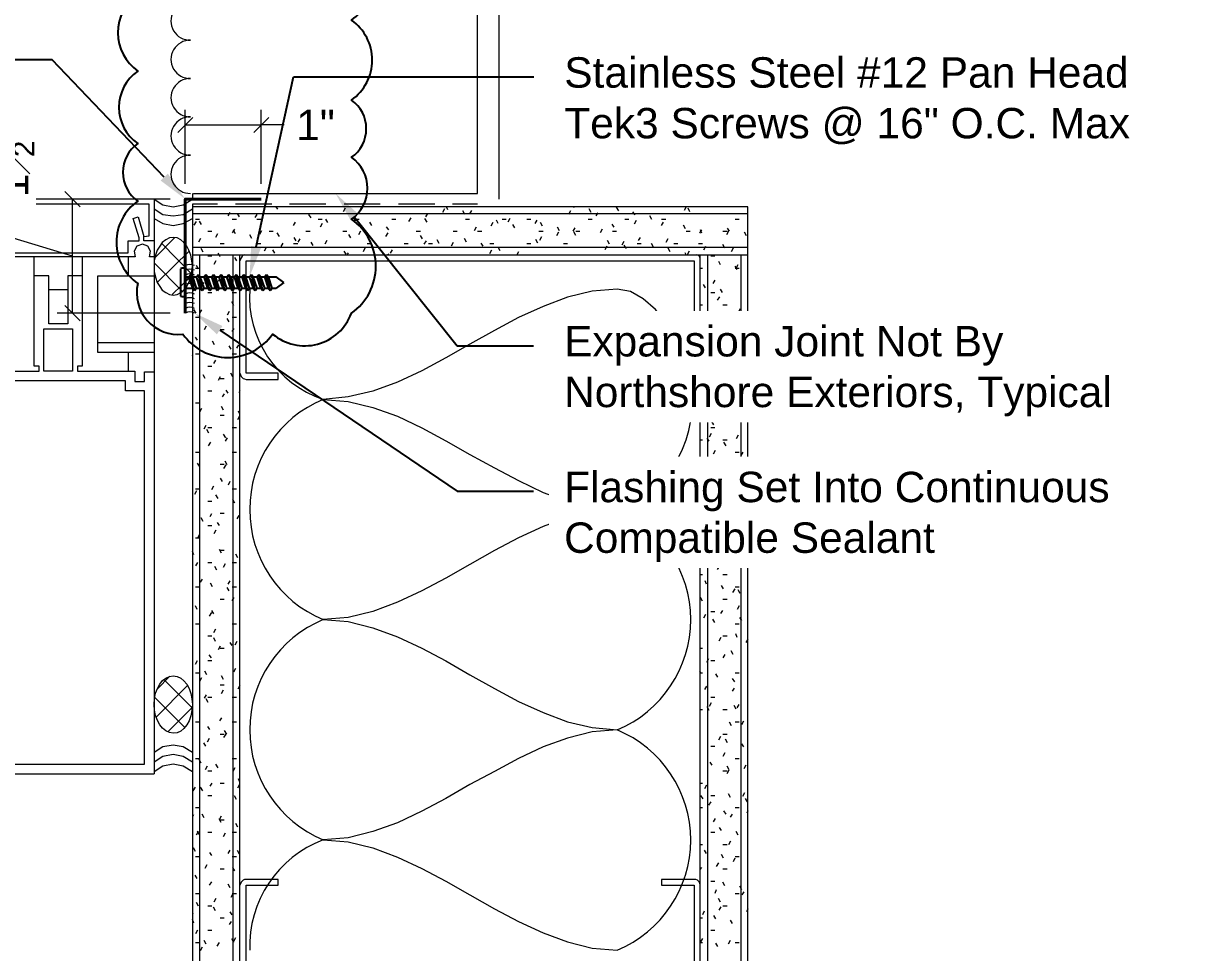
# Model space of a CAD drawing. Header units: inches. Extents: x -257 to 21868, y -296 to 108.
# Drawn here: x 375.81 to 391.12, y 12.42 to 24.65 of the extents above; entities that cross this region are included whole.
import ezdxf
from ezdxf import colors
from ezdxf.entities.mleader import LeaderData, LeaderLine
from ezdxf.math import Vec2, Vec3

# ---------------------------------------------------------------- set-up
doc = ezdxf.new("R2010")
doc.units = ezdxf.units.IN
doc.header["$MEASUREMENT"] = 0
doc.layers.get('Defpoints').update_dxf_attribs({"color": 3})
for name, color, linetype, lineweight in [('NSE-By_Others', 8, 'Continuous', 0), ('NSE-Call-Outs', 171, 'Continuous', 13), ('NSE-Dimensions', 51, 'Continuous', 13), ('NSE-Flashing 01', 2, 'Continuous', 40), ('NSE-Hardware', 111, 'Continuous', 25), ('NSE-Sealant', 143, 'Continuous', 13)]:
    doc.layers.add(name, color=color, linetype=linetype, lineweight=lineweight)
doc.styles.add('004 - NSSM - Standard', font='arial.ttf', dxfattribs={"height": 0.4})
doc.dimstyles.new('004 - NSSM - Standard', dxfattribs={"dimtxt": 0.4, "dimasz": 0.2, "dimexe": 0.2, "dimexo": 0.2, "dimgap": 0.2, "dimtad": 0, "dimdec": 4, "dimzin": 3, "dimdsep": 46, "dimlunit": 4, "dimtxsty": '004 - NSSM - Standard', "dimblk": 'OBLIQUE', "dimcen": 0.2, "dimclrd": 256, "dimclre": 256, "dimclrt": 256, "dimadec": 0, "dimazin": 0, "dimtfac": 0.7, "dimtdec": 4, "dimtmove": 1, "dimatfit": 2, "dimfxl": 1, "dimtfill": 1, "dimtfillclr": 11, "dimfrac": 1, "dimtolj": 1, "dimtzin": 0, "dimlwd": 0, "dimlwe": 0, "dimarcsym": 0})

# ---------------------------------------------------------------- blocks, each defined once
blk = doc.blocks.new('*U46')
at = {"color": 0, "linetype": 'ByBlock', "lineweight": -2}
for p, q in [((0, 0.075), (0.047, 0.075)), ((0.047, 0.075), (0.072, 0.105)), ((0.097, -0.075), (0.047, 0.075)), ((0.122, -0.105), (0.072, 0.105)), ((0.072, 0.105), (0.097, 0.075)), ((0.147, -0.075), (0.097, 0.075)), ((0.097, 0.075), (0.147, 0.075)), ((0.147, 0.075), (0.172, 0.105)), ((0.197, -0.075), (0.147, 0.075)), ((0.222, -0.105), (0.172, 0.105)), ((0.172, 0.105), (0.197, 0.075)), ((0.247, -0.075), (0.197, 0.075)), ((0.197, 0.075), (0.247, 0.075)), ((0.247, 0.075), (0.272, 0.105)), ((0.297, -0.075), (0.247, 0.075)), ((0.322, -0.105), (0.272, 0.105)), ((0.272, 0.105), (0.297, 0.075)), ((0.347, -0.075), (0.297, 0.075)), ((0.297, 0.075), (0.347, 0.075)), ((0.347, 0.075), (0.372, 0.105)), ((0.397, -0.075), (0.347, 0.075)), ((0.422, -0.105), (0.372, 0.105)), ((0.372, 0.105), (0.397, 0.075)), ((0.447, -0.075), (0.397, 0.075)), ((0.397, 0.075), (0.447, 0.075)), ((0.447, 0.075), (0.472, 0.105)), ((0.497, -0.075), (0.447, 0.075)), ((0.522, -0.105), (0.472, 0.105)), ((0.472, 0.105), (0.497, 0.075)), ((0.547, -0.075), (0.497, 0.075)), ((0.497, 0.075), (0.547, 0.075)), ((0.546, 0.075), (0.571, 0.105)), ((0.597, -0.075), (0.547, 0.075)), ((0.621, -0.105), (0.571, 0.105)), ((0.571, 0.105), (0.596, 0.075)), ((0.646, -0.075), (0.596, 0.075)), ((0.596, 0.075), (0.646, 0.075)), ((0.646, 0.075), (0.671, 0.105)), ((0.696, -0.075), (0.646, 0.075)), ((0.721, -0.105), (0.671, 0.105)), ((0.671, 0.105), (0.696, 0.075)), ((0.746, -0.075), (0.696, 0.075)), ((0.696, 0.075), (0.746, 0.075)), ((0.745, 0.075), (0.77, 0.105)), ((0.796, -0.075), (0.746, 0.075)), ((0.82, -0.105), (0.77, 0.105)), ((0.77, 0.105), (0.795, 0.075)), ((0.845, -0.075), (0.795, 0.075)), ((0.795, 0.075), (0.845, 0.075)), ((0.844, 0.075), (0.869, 0.105)), ((0.895, -0.075), (0.845, 0.075)), ((0.919, -0.105), (0.869, 0.105)), ((0.869, 0.105), (0.894, 0.075)), ((0.944, -0.075), (0.894, 0.075)), ((0.894, 0.075), (0.944, 0.075)), ((0.944, 0.075), (0.969, 0.105)), ((0.994, -0.075), (0.944, 0.075)), ((1.019, -0.105), (0.969, 0.105)), ((0.969, 0.105), (0.994, 0.075)), ((1.044, -0.075), (0.994, 0.075)), ((0.994, 0.075), (1.044, 0.075)), ((1.043, 0.075), (1.068, 0.105)), ((1.094, -0.075), (1.044, 0.075)), ((1.118, -0.105), (1.068, 0.105)), ((1.068, 0.105), (1.093, 0.075)), ((1.143, -0.075), (1.093, 0.075)), ((1.094, 0.075), (1.193, 0.075)), ((1.296, 0), (1.193, 0.075)), ((1.296, 0), (1.193, -0.075)), ((0, -0.075), (0.097, -0.075)), ((0.097, -0.075), (0.122, -0.105)), ((0.122, -0.105), (0.147, -0.075)), ((0.147, -0.075), (0.197, -0.075)), ((0.197, -0.075), (0.222, -0.105)), ((0.222, -0.105), (0.247, -0.075)), ((0.247, -0.075), (0.297, -0.075)), ((0.297, -0.075), (0.322, -0.105)), ((0.322, -0.105), (0.347, -0.075)), ((0.347, -0.075), (0.397, -0.075)), ((0.397, -0.075), (0.422, -0.105)), ((0.422, -0.105), (0.447, -0.075)), ((0.447, -0.075), (0.497, -0.075)), ((0.497, -0.075), (0.522, -0.105)), ((0.522, -0.105), (0.547, -0.075)), ((0.547, -0.075), (0.597, -0.075)), ((0.596, -0.075), (0.621, -0.105)), ((0.621, -0.105), (0.646, -0.075)), ((0.646, -0.075), (0.696, -0.075)), ((0.696, -0.075), (0.721, -0.105)), ((0.721, -0.105), (0.746, -0.075)), ((0.746, -0.075), (0.796, -0.075)), ((0.795, -0.075), (0.82, -0.105)), ((0.82, -0.105), (0.845, -0.075)), ((0.845, -0.075), (0.895, -0.075)), ((0.894, -0.075), (0.919, -0.105)), ((0.919, -0.105), (0.944, -0.075)), ((0.944, -0.075), (0.994, -0.075)), ((0.994, -0.075), (1.019, -0.105)), ((1.019, -0.105), (1.044, -0.075)), ((1.044, -0.075), (1.094, -0.075)), ((1.093, -0.075), (1.118, -0.105)), ((1.118, -0.105), (1.143, -0.075)), ((1.143, -0.075), (1.193, -0.075))]:
    blk.add_line(p, q, dxfattribs=at)
for points in [[(-0.063, 0.18), (-0.063, -0.18)], [(0, -0.18), (0, 0.18)]]:
    blk.add_lwpolyline(points)
for centre, start, end in [((-0.031, 0.117), 63.732, 116.268), ((-0.031, -0.117), 243.732, 296.268)]:
    blk.add_arc(centre, 0.0706, start, end)
blk = doc.blocks.new('_Oblique')
at = {"color": 0, "linetype": 'ByBlock', "lineweight": -2}
blk.add_line((-0.5, -0.5), (0.5, 0.5), dxfattribs=at)
blk = doc.blocks.new('*D50')
at = {"layer": 'Defpoints', "color": 0, "transparency": 16777216}
for p in [(378.936, 23.31), (377.936, 22.335), (378.936, 22.335)]:
    blk.add_point(p, dxfattribs=at)
at = {"layer": 'NSE-Dimensions', "lineweight": 0, "transparency": 16777216}
for p, q in [((377.936, 22.535), (377.936, 23.51)), ((378.936, 22.535), (378.936, 23.51)), ((377.936, 23.31), (378.936, 23.31)), ((379.238, 23.31), (378.936, 23.31))]:
    blk.add_line(p, q, dxfattribs=at)
at = {"layer": 'NSE-Dimensions', "lineweight": 0, "transparency": 16777216, "xscale": 0.2, "yscale": 0.2, "zscale": 0.2, "rotation": 180}
blk.add_blockref('_Oblique', (377.936, 23.31), dxfattribs=at)
at = {"layer": 'NSE-Dimensions', "lineweight": 0, "transparency": 16777216, "xscale": 0.2, "yscale": 0.2, "zscale": 0.2}
blk.add_blockref('_Oblique', (378.936, 23.31), dxfattribs=at)
at = {"layer": 'NSE-Dimensions', "transparency": 16777216, "insert": (379.649, 23.31), "char_height": 0.4, "attachment_point": 5, "style": '004 - NSSM - Standard', "bg_fill": 3, "box_fill_scale": 1.25, "bg_fill_color": 256, "bg_fill_true_color": 13158600, "bg_fill_transparency": 0}
blk.add_mtext('\\A1;1"', dxfattribs=at)
blk = doc.blocks.new('*D51')
at = {"layer": 'Defpoints', "color": 0, "transparency": 16777216}
for p in [(376.453, 22.335), (377.936, 22.335), (377.936, 20.835)]:
    blk.add_point(p, dxfattribs=at)
at = {"layer": 'NSE-Dimensions', "lineweight": 0, "transparency": 16777216}
for p, q in [((375.672, 21.819), (375.672, 22.219)), ((377.736, 22.335), (376.253, 22.335)), ((376.453, 20.835), (376.453, 22.335)), ((376.453, 21.585), (375.672, 21.819)), ((377.736, 20.835), (376.253, 20.835))]:
    blk.add_line(p, q, dxfattribs=at)
at = {"layer": 'NSE-Dimensions', "lineweight": 0, "transparency": 16777216, "xscale": 0.2, "yscale": 0.2, "zscale": 0.2}
for p, rotation in [((376.453, 22.335), 90), ((376.453, 20.835), 270)]:
    blk.add_blockref('_Oblique', p, dxfattribs=dict(at, rotation=rotation))
at = {"layer": 'NSE-Dimensions', "transparency": 16777216, "insert": (375.672, 22.83), "char_height": 0.4, "attachment_point": 5, "rotation": 90, "style": '004 - NSSM - Standard', "bg_fill": 3, "box_fill_scale": 1.25, "bg_fill_color": 256, "bg_fill_true_color": 13158600, "bg_fill_transparency": 0}
blk.add_mtext('\\A1;1{\\H0.7x;\\S1#2;}"', dxfattribs=at)
blk = doc.blocks.new('*U102')
for centre in [(-0.512, 0.06), (-0.449, 0.06), (-0.387, 0.06), (-0.324, 0.06), (-0.262, 0.06), (-0.199, 0.06), (-0.137, 0.06), (-0.074, 0.06), (-0.012, 0.06), (0.051, 0.06), (0.113, 0.06), (0.113, 0.06)]:
    blk.add_arc(centre, 0.129, 151.9275, 208.0725)

msp = doc.modelspace()

# ---------------------------------------------------------------- linework, layer by layer
at = {"layer": 'NSE-By_Others'}
for p, q in [((377.52626, 22.33467), (368.02192, 22.33467)), ((378.03049, 22.26747), (378.03049, 11.7414))]:
    msp.add_line(p, q, dxfattribs=at)
for points in [[(378.00347, 26.44158, 1.01338024), (378.00347, 25.93747, 1.01338024), (378.00347, 25.43335, 1.01337451), (378.00347, 24.92924, 1.01338024), (378.00347, 24.42513, 1.01338039), (378.00347, 23.92102, 1.01338071), (378.00347, 23.41691, 1.01338643), (378.00347, 22.9128, 1.01338659), (378.00347, 22.40869)], [(378.78319, 21.15164, 0.34108871), (379.75112, 19.69981, 0.66823542), (379.75112, 16.80284, 0.66823539), (379.75112, 13.90587, 0.32038711), (378.78319, 12.45392)], [(384.54364, 20.04262), (384.49665, 20.23082), (384.39573, 20.47953), (384.26803, 20.70133), (384.12012, 20.88284), (383.95882, 21.02394), (383.79082, 21.11804), (383.61601, 21.15164), (383.28671, 21.12473), (382.96399, 21.04414), (382.64139, 20.92314), (382.31879, 20.77523), (382.00288, 20.60723), (381.68027, 20.42572), (381.36437, 20.24421), (381.04835, 20.07622), (380.72574, 19.92831), (380.40314, 19.80742), (380.08053, 19.73341), (379.75112, 19.69981), (380.08053, 19.6729), (380.40314, 19.59231), (380.72574, 19.478), (381.04835, 19.3234), (381.36437, 19.1554), (381.68027, 18.97389), (382.00288, 18.79908), (382.31879, 18.63108), (382.64139, 18.47648), (382.96399, 18.36228), (383.28671, 18.28157), (383.61601, 18.25467), (383.28671, 18.22107), (382.96399, 18.14718), (382.64139, 18.02617), (382.31879, 17.87826), (382.00288, 17.71026), (381.68027, 17.52875), (381.36437, 17.34725), (381.04835, 17.17925), (380.72574, 17.03134), (380.40314, 16.91034), (380.08053, 16.82974), (379.75112, 16.80284), (380.08053, 16.77594), (380.40314, 16.69523), (380.72574, 16.57422), (381.04835, 16.42643), (381.36437, 16.25843), (381.68027, 16.07692), (382.00288, 15.89542), (382.31879, 15.7273), (382.64139, 15.57951), (382.96399, 15.4585), (383.28671, 15.38461), (383.61601, 15.35101), (383.28671, 15.3241), (382.96399, 15.2434), (382.64139, 15.12909), (382.31879, 14.97448), (382.00288, 14.80648), (381.68027, 14.63179), (381.36437, 14.45028), (381.04835, 14.28217), (380.72574, 14.12768), (380.40314, 14.01337), (380.08053, 13.93266), (379.75112, 13.90587), (380.08053, 13.87885), (380.40314, 13.79826), (380.72574, 13.67725), (381.04835, 13.52935), (381.36437, 13.36135), (381.68027, 13.17984), (382.00288, 12.99845), (382.31879, 12.83033), (382.64139, 12.68243), (382.96399, 12.56154), (383.28671, 12.48083), (383.61601, 12.45392, 0.66820882), (383.61601, 15.35101, 0.66669156), (383.61601, 18.25467, 0.3880841), (384.55704, 19.96191)]]:
    msp.add_lwpolyline(points, format="xyb", dxfattribs=at)
for points in [[(378.04388, 22.40869), (381.78107, 22.40869), (381.78107, 26.44158), (378.04388, 26.44158)], [(382.06338, 22.33467), (382.06338, 26.36757), (381.78107, 26.36757)], [(378.03049, 22.40869), (378.03049, 22.33467)], [(377.52626, 21.57516), (377.46576, 21.57516), (377.47927, 21.64905), (377.44567, 21.71625), (377.37166, 21.74316), (377.29776, 21.71625), (377.26416, 21.64905), (377.27755, 21.57516), (375.25441, 21.57516), (375.26781, 21.64905), (375.22751, 21.71625), (375.16031, 21.74316), (375.08641, 21.71625), (375.046, 21.64905), (375.0662, 21.57516), (375.0057, 21.57516), (375.0057, 22.33467)], [(377.52626, 21.78345), (377.39186, 21.78345), (377.39186, 21.84395), (377.45906, 21.85077), (377.45906, 22.26747), (375.0662, 22.26747), (375.0662, 21.85077), (375.1334, 21.84395), (375.1334, 21.78345), (375.0057, 21.78345)], [(377.52626, 22.33467), (377.64057, 22.26078), (377.77497, 22.23387), (377.90948, 22.26078), (378.03049, 22.33467)], [(377.52626, 22.33467), (377.52626, 14.77288)], [(377.52626, 22.20697), (377.64057, 22.13296), (377.77497, 22.11287), (377.90948, 22.13296), (378.03049, 22.20697)], [(378.35979, 22.26747), (378.03049, 22.26747)], [(385.33676, 22.23387), (378.03049, 22.23387)], [(379.07231, 22.26747), (378.59499, 22.26747)], [(379.15291, 22.20027), (379.1327, 22.23387)], [(379.78472, 22.26747), (379.30751, 22.26747)], [(380.04012, 22.21367), (380.01334, 22.16667)], [(380.49724, 22.26747), (380.02673, 22.26747)], [(380.24183, 22.23387), (380.23514, 22.22718)], [(381.21646, 22.26747), (380.73925, 22.26747)], [(380.81315, 22.22718), (380.81315, 22.23387)], [(381.34416, 22.20697), (381.31726, 22.15998)], [(381.39127, 22.19358), (381.37106, 22.23387)], [(381.78107, 22.26747), (381.45166, 22.26747)], [(383.0514, 22.22036), (383.0447, 22.23387)], [(383.27332, 22.15998), (383.24642, 22.20697)], [(383.63622, 22.18007), (383.60932, 22.22718)], [(384.52344, 22.23387), (384.49665, 22.18676)], [(384.57055, 22.16667), (384.55034, 22.21367)], [(385.33676, 11.7414), (385.33676, 22.23387)], [(375.1334, 21.84395), (375.21411, 22.09936), (375.28131, 22.07927), (375.20061, 21.82386), (375.20061, 21.78345), (375.34182, 21.78345), (375.34182, 21.62885), (377.18345, 21.62885), (377.18345, 21.78345), (377.33136, 21.78345), (377.33136, 21.82386), (377.25065, 22.07927), (377.31785, 22.09936), (377.39186, 21.84395)], [(377.52626, 22.07927), (377.64057, 22.01207), (377.77497, 21.98517), (377.90948, 22.01207), (378.03049, 22.07927)], [(385.33676, 22.13977), (378.03049, 22.13977)], [(378.07079, 22.07257), (378.12448, 22.07257)], [(378.52109, 22.15998), (378.49419, 22.11287)], [(378.55469, 22.07257), (378.6085, 22.07257)], [(378.64879, 22.09936), (378.62189, 22.14647)], [(378.87729, 22.13296), (378.85051, 22.09266)], [(378.87729, 22.07257), (378.9311, 22.07257)], [(379.58982, 22.08596), (379.56291, 22.13296)], [(379.68392, 22.07257), (379.73772, 22.07257)], [(379.81162, 22.02546), (379.78472, 22.07257)], [(380.17464, 22.04567), (380.14773, 22.09266)], [(380.16794, 22.07257), (380.22163, 22.07257)], [(380.65184, 22.07257), (380.70565, 22.07257)], [(380.90055, 22.08596), (380.87365, 22.03897)], [(381.11566, 22.03216), (381.08876, 22.07927)], [(381.12236, 22.14647), (381.09546, 22.09936)], [(381.61307, 22.13296), (381.58617, 22.18007)], [(381.61977, 22.07257), (381.67358, 22.07257)], [(381.70036, 22.18676), (381.67358, 22.13977)], [(382.04999, 22.01207), (382.02978, 22.05906)], [(382.10368, 22.07257), (382.15748, 22.07257)], [(382.20448, 22.07927), (382.17769, 22.03216)], [(382.42628, 22.07257), (382.48009, 22.07257)], [(382.5608, 22.05906), (382.53389, 22.01207)], [(383.0044, 22.18007), (382.9775, 22.13296)], [(383.23291, 22.07257), (383.28671, 22.07257)], [(383.36061, 22.15316), (383.3337, 22.11287)], [(383.71693, 22.07257), (383.77062, 22.07257)], [(383.85133, 22.12626), (383.82442, 22.16667)], [(384.07313, 22.06576), (384.04623, 22.11287)], [(384.20083, 22.07257), (384.25464, 22.07257)], [(385.16876, 22.07257), (385.22256, 22.07257)], [(378.07748, 22.03897), (378.05058, 21.99186)], [(378.15138, 21.99856), (378.12448, 22.04567)], [(378.23209, 21.91127), (378.28589, 21.91127)], [(378.58159, 21.93817), (378.55469, 21.89106)], [(378.59499, 21.87756), (378.5682, 21.92466)], [(378.9378, 21.91797), (378.9109, 21.87086)], [(379.03871, 21.91127), (379.0924, 21.91127)], [(379.38141, 22.03216), (379.35462, 21.98517)], [(379.52262, 21.91127), (379.57642, 21.91127)], [(379.73772, 22.01207), (379.71082, 21.96496)], [(380.00652, 21.91127), (380.06033, 21.91127)], [(380.24183, 21.91127), (380.21493, 21.86416)], [(380.38974, 21.98517), (380.36284, 22.03216)], [(380.61143, 21.93136), (380.58465, 21.97177)], [(380.97445, 21.91127), (381.02825, 21.91127)], [(381.45847, 21.91127), (381.51216, 21.91127)], [(381.76087, 21.96496), (381.73397, 21.91797)], [(381.78107, 21.91127), (381.83488, 21.91127)], [(381.98267, 22.02546), (381.95577, 21.97847)], [(382.27179, 21.95826), (382.24489, 21.99856)], [(382.5877, 21.91127), (382.64139, 21.91127)], [(382.63469, 21.97847), (382.60779, 22.02546)], [(382.8565, 21.91797), (382.82959, 21.96496)], [(383.05821, 21.95826), (383.03131, 21.91127)], [(383.0716, 21.85747), (383.0447, 21.90446)], [(383.0716, 21.91127), (383.12541, 21.91127)], [(383.42111, 21.93817), (383.39421, 21.89106)], [(383.57572, 21.96496), (383.54881, 22.00537)], [(383.55562, 21.91127), (383.60932, 21.91127)], [(383.86472, 22.05237), (383.83782, 22.00537)], [(384.22104, 22.03216), (384.19413, 21.98517)], [(384.51674, 21.94487), (384.48984, 21.99186)], [(384.52344, 21.91127), (384.57724, 21.91127)], [(384.72515, 21.93136), (384.69825, 21.88437)], [(384.73185, 21.88437), (384.71164, 21.93136)], [(385.00746, 21.91127), (385.06115, 21.91127)], [(385.08135, 21.91127), (385.05445, 21.86416)], [(385.09486, 21.91127), (385.06796, 21.95157)], [(385.33006, 21.91127), (385.33676, 21.91127)], [(377.52626, 21.38026), (377.54647, 21.30624), (377.56667, 21.23904), (377.60027, 21.18524), (377.63387, 21.13825), (377.68087, 21.10464), (377.72797, 21.07774), (377.77497, 21.07105), (377.82877, 21.07774), (377.87577, 21.10464), (377.91618, 21.13825), (377.95648, 21.18524), (377.98338, 21.23904), (378.01028, 21.30624), (378.02368, 21.38026), (378.03049, 21.45415), (378.02368, 21.52135), (378.01028, 21.59525), (377.98338, 21.66245), (377.95648, 21.71625), (377.91618, 21.76336), (377.87577, 21.79696), (377.82877, 21.82386), (377.77497, 21.83056), (377.72797, 21.82386), (377.68087, 21.79696), (377.63387, 21.76336), (377.60027, 21.71625), (377.56667, 21.66245), (377.54647, 21.59525), (377.52626, 21.52135)], [(377.53977, 21.56846), (377.79517, 21.82386)], [(378.01698, 21.35335), (377.62718, 21.74985)], [(378.13798, 21.81717), (378.11108, 21.77006)], [(378.35979, 21.87756), (378.33289, 21.83056)], [(378.39339, 21.74985), (378.44719, 21.74985)], [(378.81009, 21.81717), (378.78319, 21.86416)], [(378.87729, 21.74985), (378.9311, 21.74985)], [(379.17311, 21.84395), (379.14621, 21.89106)], [(379.2201, 21.75666), (379.1932, 21.70956)], [(379.36132, 21.74985), (379.41501, 21.74985)], [(379.39492, 21.78345), (379.36801, 21.83056)], [(379.44203, 21.81036), (379.41501, 21.77006)], [(379.61672, 21.72306), (379.58982, 21.77006)], [(379.79823, 21.79027), (379.77132, 21.74316)], [(380.11413, 21.82386), (380.08723, 21.87086)], [(380.32924, 21.74985), (380.38305, 21.74985)], [(380.59804, 21.89106), (380.57114, 21.84395)], [(380.81315, 21.74985), (380.86695, 21.74985)], [(381.05516, 21.81036), (381.02825, 21.85747)], [(381.10215, 21.78345), (381.07525, 21.74316)], [(381.13575, 21.74985), (381.18956, 21.74985)], [(381.27696, 21.74985), (381.25006, 21.79696)], [(381.45847, 21.76336), (381.43157, 21.71625)], [(381.63316, 21.77006), (381.60626, 21.81717)], [(381.85497, 21.71625), (381.82818, 21.75666)], [(381.94237, 21.74985), (381.99618, 21.74985)], [(382.42628, 21.74985), (382.48009, 21.74985)], [(382.57419, 21.75666), (382.54729, 21.80366)], [(382.6213, 21.83726), (382.59439, 21.79027)], [(382.8431, 21.89776), (382.8162, 21.85077)], [(382.9103, 21.74985), (382.96399, 21.74985)], [(383.51521, 21.74316), (383.48831, 21.79027)], [(383.70342, 21.77675), (383.67663, 21.72976)], [(383.87823, 21.74985), (383.93203, 21.74985)], [(383.91853, 21.83056), (383.89162, 21.79027)], [(384.09334, 21.70286), (384.06644, 21.74985)], [(384.28154, 21.81036), (384.25464, 21.76336)], [(384.36213, 21.74985), (384.41594, 21.74985)], [(384.68485, 21.74985), (384.73854, 21.74985)], [(385.31655, 21.85077), (385.28977, 21.89776)], [(377.56667, 21.23904), (377.99008, 21.65575)], [(385.33676, 21.69616), (378.03049, 21.69616)], [(378.03049, 21.60206), (385.33676, 21.60206)], [(378.12448, 21.60206), (378.12448, 11.7414)], [(378.17158, 21.63566), (378.14468, 21.68265)], [(378.39339, 21.57516), (378.37999, 21.60206), (378.36649, 21.62215)], [(378.56139, 21.60206), (378.56139, 11.7414)], [(378.65549, 11.7414), (378.65549, 21.60206)], [(378.71599, 21.60206), (378.69579, 21.59525), (378.68239, 21.58185), (378.669, 21.56165), (378.66219, 21.54156), (378.65549, 21.52135)], [(378.9983, 21.69616), (378.97151, 21.64905)], [(379.11261, 21.62215), (379.0857, 21.66926)], [(380.05363, 21.60876), (380.02673, 21.64905)], [(380.08053, 21.62885), (380.06033, 21.60206)], [(380.29564, 21.68947), (380.27544, 21.64236)], [(380.61143, 21.60206), (380.60474, 21.61545)], [(380.65854, 21.66926), (380.63164, 21.62215)], [(381.96258, 21.66245), (381.93568, 21.61545)], [(382.07678, 21.65575), (382.04999, 21.70286)], [(382.31879, 21.64236), (382.29869, 21.60206)], [(383.48161, 21.71625), (383.45471, 21.66926)], [(383.73702, 21.68265), (383.71023, 21.72976)], [(384.31514, 21.64236), (384.28824, 21.68947)], [(384.52344, 21.60206), (384.51004, 21.62885)], [(384.56385, 21.64905), (384.53695, 21.60206)], [(384.70494, 21.56846), (384.69825, 21.58185), (384.67804, 21.59525), (384.66465, 21.60206)], [(384.70494, 21.60206), (384.70494, 11.7414)], [(384.77884, 21.70956), (384.75205, 21.66245)], [(384.80574, 21.60206), (384.80574, 11.7414)], [(385.03436, 21.68947), (385.00746, 21.73646)], [(385.14186, 21.68947), (385.11495, 21.64236)], [(385.24266, 21.60206), (385.24266, 11.7414)], [(375.0057, 20.06952), (375.12671, 20.06952), (375.12671, 19.94182), (375.25441, 19.94182), (375.25441, 20.06952), (376.01393, 20.06952), (376.01393, 20.13672), (375.94673, 20.13672), (375.94673, 21.57516)], [(376.57854, 21.57516), (376.57854, 20.13672), (376.51804, 20.13672), (376.51804, 20.06952), (377.27086, 20.06952), (377.27086, 19.93512), (377.39856, 19.93512), (377.39856, 20.06282), (377.52626, 20.06282)], [(377.18345, 21.57516), (377.18345, 21.32645)], [(377.89597, 21.12473), (377.52626, 21.49445)], [(378.11108, 21.41385), (378.08418, 21.46085)], [(378.23209, 21.58855), (378.28589, 21.58855)], [(378.33958, 21.52135), (378.31268, 21.47436)], [(378.61519, 21.52135), (378.58829, 21.56846)], [(378.65549, 20.04262), (378.66219, 20.02252), (378.669, 20.00232), (378.68239, 19.98881), (378.69579, 19.97542), (378.71599, 19.96872), (378.7362, 19.96191), (379.1596, 19.96191), (379.1596, 20.04262), (378.7362, 20.04262), (378.7362, 21.52135), (384.63105, 21.52135), (384.63105, 20.04262), (384.20083, 20.04262), (384.20083, 19.96191), (384.63105, 19.96191), (384.65125, 19.96872), (384.67134, 19.97542), (384.68485, 19.98881), (384.69825, 20.00232), (384.70494, 20.02252)], [(384.84604, 21.58855), (384.89985, 21.58855)], [(384.97386, 21.46766), (384.95365, 21.51465)], [(385.19566, 21.40704), (385.16876, 21.45415)], [(385.20236, 21.46766), (385.17546, 21.42055)], [(385.33006, 21.58855), (385.33676, 21.58855)], [(376.57854, 21.32645), (376.39034, 21.32645), (376.39034, 20.69463), (376.14163, 20.69463), (376.14163, 21.32645), (375.94673, 21.32645)], [(377.52626, 20.31823), (376.78695, 20.31823), (376.78695, 21.32645), (377.52626, 21.32645)], [(377.76158, 21.07774), (378.01698, 21.32645)], [(378.07079, 21.42725), (378.12448, 21.42725)], [(378.39339, 21.29955), (378.36649, 21.25255)], [(384.70494, 21.42725), (384.73854, 21.42725)], [(385.16876, 21.42725), (385.22256, 21.42725)], [(376.14163, 21.14494), (376.39034, 21.14494)], [(378.05727, 21.19875), (378.03049, 21.24574)], [(378.17828, 21.23904), (378.15138, 21.19193)], [(378.27238, 21.13825), (378.24548, 21.18524)], [(378.39339, 21.26595), (378.44719, 21.26595)], [(378.6354, 21.15834), (378.6085, 21.20544)], [(384.77884, 21.16515), (384.75205, 21.21214)], [(384.89985, 21.26595), (384.87306, 21.22565)], [(385.00076, 21.10464), (384.97386, 21.15164)], [(378.23209, 21.10464), (378.28589, 21.10464)], [(378.5749, 20.93653), (378.54799, 20.98364)], [(378.55469, 21.10464), (378.6085, 21.10464)], [(384.84604, 21.10464), (384.89985, 21.10464)], [(384.96035, 21.05084), (384.93345, 21.00385)], [(385.33006, 21.10464), (385.33676, 21.10464)], [(378.07748, 20.83573), (378.05058, 20.88284)], [(378.15138, 20.87614), (378.12448, 20.83573)], [(378.51439, 20.85594), (378.48749, 20.80883)], [(384.70494, 20.94334), (384.73854, 20.94334)], [(385.01415, 20.82904), (384.98725, 20.78204)], [(385.00746, 20.94334), (385.06115, 20.94334)], [(385.23596, 20.88954), (385.20906, 20.84243)], [(378.07079, 20.78204), (378.12448, 20.78204)], [(378.51439, 20.72142), (378.48749, 20.76184)], [(378.55469, 20.78204), (378.6085, 20.78204)], [(385.02085, 20.74844), (384.99395, 20.79543)], [(385.16876, 20.78204), (385.22256, 20.78204)], [(385.24266, 20.68782), (385.21575, 20.73493)], [(378.21188, 20.66104), (378.18498, 20.61393)], [(378.39339, 20.62062), (378.44719, 20.62062)], [(378.5749, 20.63413), (378.54799, 20.59384)], [(384.71845, 20.62744), (384.70494, 20.61393)], [(384.96035, 20.52664), (384.93345, 20.57363)], [(385.00746, 20.62062), (385.06115, 20.62062)], [(385.21575, 20.52664), (385.18897, 20.47953)], [(376.79365, 20.44593), (377.52626, 20.44593)], [(378.09769, 20.47953), (378.07079, 20.51983)], [(378.31949, 20.41903), (378.29259, 20.46602)], [(378.5413, 20.35852), (378.51439, 20.40563)], [(378.6354, 20.41903), (378.6085, 20.37192)], [(384.77214, 20.41233), (384.74524, 20.36522)], [(384.84604, 20.45932), (384.89985, 20.45932)], [(377.18345, 20.31823), (377.18345, 20.06952)], [(378.03718, 20.25772), (378.03049, 20.27793)], [(378.07079, 20.29802), (378.12448, 20.29802)], [(378.33289, 20.21731), (378.30598, 20.17032)], [(378.55469, 20.29802), (378.6085, 20.29802)], [(384.89985, 20.30472), (384.87306, 20.35183)], [(385.05445, 20.25091), (385.02755, 20.20392)], [(385.12177, 20.25091), (385.09486, 20.29132)], [(385.16876, 20.29802), (385.22256, 20.29802)], [(385.27625, 20.30472), (385.24935, 20.25772)], [(378.23209, 20.13672), (378.28589, 20.13672)], [(384.83265, 20.19052), (384.80574, 20.14341)], [(385.00746, 20.13672), (385.06115, 20.13672)], [(385.33006, 20.13672), (385.33676, 20.13672)], [(378.19849, 19.97542), (378.17158, 20.02252)], [(378.39339, 19.99551), (378.36649, 19.94851)], [(378.39339, 19.97542), (378.44719, 19.97542)], [(378.56139, 19.99551), (378.5346, 20.04262)], [(384.70494, 19.97542), (384.73854, 19.97542)], [(384.92675, 19.94851), (384.89985, 19.99551)], [(378.23209, 19.81411), (378.28589, 19.81411)], [(378.44719, 19.77382), (378.42029, 19.73341)], [(378.501, 19.78051), (378.47398, 19.82081)], [(378.65549, 19.81411), (378.6421, 19.78721)], [(384.84604, 19.81411), (384.89985, 19.81411)], [(385.03436, 19.88801), (385.00746, 19.84102)], [(385.33006, 19.81411), (385.33676, 19.81411)], [(378.07079, 19.65281), (378.12448, 19.65281)], [(378.44038, 19.55871), (378.4136, 19.60571)], [(384.70494, 19.65281), (384.73854, 19.65281)], [(384.87306, 19.60571), (384.84604, 19.56541)], [(384.94695, 19.58561), (384.92005, 19.63261)], [(385.09486, 19.66621), (385.06796, 19.61921)], [(385.16876, 19.65281), (385.22256, 19.65281)], [(378.15138, 19.5788), (378.12448, 19.53181)], [(378.39339, 19.4914), (378.44719, 19.4914)], [(378.64879, 19.478), (378.62189, 19.43089)], [(378.65549, 19.50491), (378.6354, 19.5452)], [(385.16876, 19.525), (385.14186, 19.5721)], [(378.20518, 19.357), (378.17828, 19.31)], [(378.24548, 19.2562), (378.21858, 19.30331)], [(378.23209, 19.33009), (378.28589, 19.33009)], [(378.55469, 19.33009), (378.6085, 19.33009)], [(384.84604, 19.33009), (384.89985, 19.33009)], [(384.88645, 19.36369), (384.85955, 19.4108)], [(385.33006, 19.33009), (385.33676, 19.33009)], [(378.46728, 19.1957), (378.44038, 19.24269)], [(378.48749, 19.1957), (378.46059, 19.1487)], [(384.70494, 19.16879), (384.73854, 19.16879)], [(384.82595, 19.1487), (384.79905, 19.189)], [(384.85285, 19.2495), (384.82595, 19.20239)], [(385.00746, 19.16879), (385.06115, 19.16879)], [(385.20906, 19.22929), (385.18215, 19.1823)], [(378.07079, 19.00749), (378.12448, 19.00749)], [(378.26569, 19.13519), (378.23878, 19.0882)], [(378.55469, 19.00749), (378.6085, 19.00749)], [(384.90666, 19.0277), (384.87976, 18.98059)], [(385.04776, 19.0882), (385.02085, 19.13519)], [(385.16876, 19.00749), (385.22256, 19.00749)], [(385.26956, 19.00749), (385.24266, 18.96038)], [(378.12448, 18.81929), (378.09769, 18.85958)], [(378.39339, 18.84619), (378.44719, 18.84619)], [(378.46728, 18.83949), (378.44038, 18.79238)], [(378.48749, 18.83949), (378.46059, 18.88649)], [(385.00746, 18.84619), (385.06115, 18.84619)], [(385.33676, 18.90669), (385.32336, 18.93359)], [(384.84604, 18.78569), (384.81925, 18.83279)], [(384.84604, 18.68489), (384.89985, 18.68489)], [(385.28977, 18.66468), (385.26286, 18.71179)], [(385.33006, 18.78569), (385.30316, 18.73858)], [(378.30598, 18.55718), (378.27908, 18.51007)], [(378.42699, 18.61769), (378.40009, 18.66468)], [(378.52109, 18.61769), (378.501, 18.57058)], [(385.02755, 18.58397), (385.00076, 18.54368)], [(378.08418, 18.49668), (378.05727, 18.44957)], [(378.07079, 18.52358), (378.12448, 18.52358)], [(378.36649, 18.39588), (378.33958, 18.44287)], [(378.55469, 18.52358), (378.6085, 18.52358)], [(378.58829, 18.33527), (378.56139, 18.38237)], [(384.72515, 18.38907), (384.70494, 18.35547)], [(384.87306, 18.42267), (384.84604, 18.46978)], [(385.06115, 18.32187), (385.08817, 18.36898), (385.06115, 18.41597)], [(385.16876, 18.52358), (385.22256, 18.52358)], [(378.23209, 18.36228), (378.28589, 18.36228)], [(384.81244, 18.20768), (384.78565, 18.25467)], [(385.00746, 18.36228), (385.06115, 18.36228)], [(385.30986, 18.30848), (385.28295, 18.35547)], [(385.33006, 18.36228), (385.33676, 18.36228)], [(378.17158, 18.09337), (378.14468, 18.14048)], [(378.27908, 18.19417), (378.25887, 18.15387)], [(378.38669, 18.03956), (378.35979, 18.07986)], [(378.39339, 18.20086), (378.44719, 18.20086)], [(378.6421, 18.17408), (378.61519, 18.12697)], [(384.70494, 18.20086), (384.73854, 18.20086)], [(385.14186, 18.14718), (385.12177, 18.10007)], [(378.11778, 17.91856), (378.09769, 17.87156)], [(378.23209, 18.03956), (378.28589, 18.03956)], [(378.33958, 17.97906), (378.31268, 17.93207)], [(384.75205, 17.98576), (384.72515, 18.03287)], [(384.84604, 17.94546), (384.81925, 17.89847)], [(384.84604, 18.03956), (384.89985, 18.03956)], [(384.97386, 17.92537), (384.94695, 17.97236)], [(385.33006, 17.94546), (385.30316, 17.99257)], [(385.33006, 18.03956), (385.33676, 18.03956)], [(378.07079, 17.87826), (378.12448, 17.87826)], [(384.70494, 17.87826), (384.73854, 17.87826)], [(385.16876, 17.87826), (385.22256, 17.87826)], [(385.27625, 17.73035), (385.24935, 17.77076)], [(385.33676, 17.83797), (385.31655, 17.79755)], [(378.05058, 17.65646), (378.03049, 17.69675)], [(378.4136, 17.67666), (378.38669, 17.72366)], [(378.39339, 17.71696), (378.44719, 17.71696)], [(378.62859, 17.61616), (378.6018, 17.66316)], [(384.77214, 17.62286), (384.74524, 17.66997)], [(384.89985, 17.73035), (384.87976, 17.68336)], [(378.09769, 17.55566), (378.07079, 17.50855)], [(378.23209, 17.55566), (378.28589, 17.55566)], [(378.35309, 17.45486), (378.32619, 17.50185)], [(378.46059, 17.53545), (378.43369, 17.48846)], [(378.55469, 17.55566), (378.6085, 17.55566)], [(384.84604, 17.55566), (384.89985, 17.55566)], [(384.96035, 17.50855), (384.93345, 17.46156)], [(385.18215, 17.56905), (385.15536, 17.52206)], [(385.21575, 17.50855), (385.18897, 17.55566)], [(385.33006, 17.55566), (385.33676, 17.55566)], [(378.15807, 17.33385), (378.13129, 17.29344)], [(378.52109, 17.31365), (378.49419, 17.26665)], [(384.70494, 17.39424), (384.73854, 17.39424)], [(384.79235, 17.26665), (384.77214, 17.31365)], [(385.00746, 17.39424), (385.06115, 17.39424)], [(378.07079, 17.23305), (378.12448, 17.23305)], [(378.29259, 17.23305), (378.26569, 17.28005)], [(378.51439, 17.17925), (378.48749, 17.22624)], [(378.55469, 17.23305), (378.6085, 17.23305)], [(385.01415, 17.20615), (384.98725, 17.25314)], [(385.16206, 17.20615), (385.13516, 17.15904)], [(385.16876, 17.23305), (385.22256, 17.23305)], [(385.23596, 17.14565), (385.20906, 17.19264)], [(378.39339, 17.07164), (378.44719, 17.07164)], [(378.5749, 17.09184), (378.54799, 17.05155)], [(384.71845, 17.08515), (384.70494, 17.06494)], [(384.73854, 17.04473), (384.71164, 17.09184)], [(385.00746, 17.07164), (385.06115, 17.07164)], [(378.09088, 16.93724), (378.07079, 16.98435)], [(378.27908, 16.89694), (378.25218, 16.84983)], [(378.31268, 16.87674), (378.28589, 16.92373)], [(384.77884, 16.87004), (384.75205, 16.82293)], [(384.84604, 16.91034), (384.89985, 16.91034)], [(385.00076, 16.92373), (384.97386, 16.88343)], [(385.22256, 16.98435), (385.19566, 16.93724)], [(378.07079, 16.74903), (378.12448, 16.74903)], [(378.55469, 16.74903), (378.6085, 16.74903)], [(384.89985, 16.76254), (384.87306, 16.80954)], [(385.16876, 16.74903), (385.22256, 16.74903)], [(385.25616, 16.78933), (385.22926, 16.82974)], [(378.23209, 16.58773), (378.28589, 16.58773)], [(378.33289, 16.67514), (378.30598, 16.62803)], [(378.33289, 16.51383), (378.31268, 16.56083)], [(384.98055, 16.56752), (384.95365, 16.52053)], [(385.00746, 16.58773), (385.06115, 16.58773)], [(385.19566, 16.56752), (385.17546, 16.61463)], [(385.33676, 16.54743), (385.30986, 16.50033)], [(385.33006, 16.58773), (385.33676, 16.58773)], [(378.39339, 16.45322), (378.36649, 16.40622)], [(378.39339, 16.42643), (378.44719, 16.42643)], [(378.55469, 16.46003), (378.52779, 16.50033)], [(378.61519, 16.51383), (378.58829, 16.46673)], [(384.70494, 16.42643), (384.73854, 16.42643)], [(385.14186, 16.34572), (385.11495, 16.39283)], [(378.09088, 16.25843), (378.06409, 16.21132)], [(378.23209, 16.26513), (378.28589, 16.26513)], [(378.27908, 16.29873), (378.25218, 16.33902)], [(384.81925, 16.28522), (384.79235, 16.23822)], [(384.84604, 16.26513), (384.89985, 16.26513)], [(385.03436, 16.34572), (385.00746, 16.29873)], [(385.33006, 16.26513), (385.33676, 16.26513)], [(378.07079, 16.10371), (378.12448, 16.10371)], [(378.21858, 16.07692), (378.19168, 16.12392)], [(378.59499, 16.15752), (378.5682, 16.11052)], [(384.71845, 16.10371), (384.70494, 16.12392)], [(384.70494, 16.10371), (384.73854, 16.10371)], [(384.94026, 16.04332), (384.91335, 16.09032)], [(385.16876, 16.10371), (385.22256, 16.10371)], [(377.55316, 15.51901), (377.96317, 15.93571)], [(377.56667, 15.88872), (377.73467, 16.05672)], [(378.02368, 15.64671), (377.65396, 16.01642)], [(378.15138, 16.03651), (378.12448, 15.98952)], [(378.39339, 15.94241), (378.44719, 15.94241)], [(378.44038, 16.01642), (378.4136, 16.06341)], [(378.65549, 15.93571), (378.62859, 15.88872)], [(384.79235, 15.92902), (384.76545, 15.88191)], [(385.16206, 15.9827), (385.13516, 16.02981)], [(377.92957, 15.38461), (377.53296, 15.78111)], [(378.21188, 15.81471), (378.18498, 15.76771)], [(378.23209, 15.78111), (378.28589, 15.78111)], [(378.43369, 15.87521), (378.40678, 15.82821)], [(378.55469, 15.78111), (378.6085, 15.78111)], [(384.84604, 15.78111), (384.89985, 15.78111)], [(385.15536, 15.90211), (385.12846, 15.86182)], [(385.33006, 15.78111), (385.33676, 15.78111)], [(377.70777, 15.3241), (378.02368, 15.64001)], [(378.23878, 15.71391), (378.21188, 15.7609)], [(384.82595, 15.60641), (384.79905, 15.65341)], [(384.85285, 15.70721), (384.82595, 15.6601)], [(385.18215, 15.6265), (385.15536, 15.67361)], [(385.21575, 15.687), (385.18897, 15.64001)], [(378.4136, 15.51219), (378.38669, 15.4719)], [(384.70494, 15.6198), (384.73854, 15.6198)], [(385.00746, 15.6198), (385.06115, 15.6198)], [(378.07079, 15.4585), (378.12448, 15.4585)], [(378.25887, 15.3577), (378.23209, 15.398)], [(378.4808, 15.2972), (378.45389, 15.34419)], [(378.55469, 15.4585), (378.6085, 15.4585)], [(385.12177, 15.4047), (385.09486, 15.45181)], [(385.16876, 15.4585), (385.22256, 15.4585)], [(385.27625, 15.4652), (385.24935, 15.41821)], [(378.20518, 15.1359), (378.17828, 15.18289)], [(378.25218, 15.2367), (378.22527, 15.18959)], [(378.39339, 15.2972), (378.44719, 15.2972)], [(378.46728, 15.2972), (378.44038, 15.25009)], [(384.97386, 15.2636), (384.94695, 15.21649)], [(385.00746, 15.2972), (385.06115, 15.2972)], [(385.06796, 15.18289), (385.04106, 15.23)], [(385.28295, 15.12909), (385.25616, 15.1695)], [(378.03049, 15.05519), (377.90948, 15.12909), (377.77497, 15.14929), (377.64057, 15.12909), (377.52626, 15.05519)], [(378.03049, 14.92749), (377.90948, 15.00138), (377.77497, 15.02829), (377.64057, 15.00138), (377.52626, 14.92749)], [(384.84604, 15.1359), (384.89985, 15.1359)], [(385.03436, 15.04849), (385.00746, 15.00138)], [(378.03049, 14.79979), (377.90948, 14.87368), (377.77497, 14.90059), (377.64057, 14.87368), (377.52626, 14.79979)], [(378.07079, 14.97448), (378.12448, 14.97448)], [(378.14468, 14.91409), (378.11778, 14.96109)], [(378.22527, 14.87368), (378.19849, 14.82669)], [(378.36649, 14.85359), (378.33958, 14.90059)], [(378.55469, 14.97448), (378.6085, 14.97448)], [(384.86624, 14.88719), (384.83934, 14.92749)], [(385.06115, 14.77958), (385.08817, 14.82669), (385.06115, 14.87368)], [(385.16876, 14.97448), (385.22256, 14.97448)], [(385.30986, 14.88719), (385.28295, 14.84008)], [(368.02192, 14.77288), (377.52626, 14.77288)], [(378.23209, 14.81318), (378.28589, 14.81318)], [(378.58829, 14.85359), (378.56139, 14.80648)], [(378.65549, 14.66539), (378.6354, 14.70568)], [(385.00746, 14.81318), (385.06115, 14.81318)], [(385.33006, 14.81318), (385.33676, 14.81318)], [(378.06409, 14.59819), (378.03718, 14.55108)], [(378.16489, 14.55108), (378.13798, 14.59819)], [(378.28589, 14.65188), (378.25887, 14.61158)], [(378.39339, 14.65188), (378.44719, 14.65188)], [(378.64879, 14.63179), (378.62189, 14.58468)], [(384.70494, 14.65188), (384.73854, 14.65188)], [(384.79235, 14.62498), (384.76545, 14.57798)], [(378.23209, 14.49058), (378.28589, 14.49058)], [(378.6085, 14.43677), (378.58159, 14.48388)], [(384.74524, 14.44358), (384.71845, 14.49058)], [(384.84604, 14.40317), (384.81925, 14.36287)], [(384.84604, 14.49058), (384.89985, 14.49058)], [(385.10826, 14.46367), (385.08135, 14.51078)], [(385.28977, 14.52418), (385.26286, 14.47718)], [(385.33006, 14.40317), (385.30316, 14.45028)], [(385.33006, 14.49058), (385.33676, 14.49058)], [(378.07079, 14.32927), (378.12448, 14.32927)], [(384.70494, 14.32927), (384.73854, 14.32927)], [(385.04776, 14.24187), (385.02085, 14.28898)], [(385.16876, 14.32927), (385.22256, 14.32927)], [(385.33676, 14.28898), (385.32336, 14.25526)], [(378.04388, 14.23517), (378.03049, 14.20827)], [(378.18498, 14.19488), (378.15807, 14.24187)], [(378.40678, 14.21497), (378.37999, 14.16797)], [(378.40678, 14.13437), (378.37999, 14.18137)], [(378.39339, 14.16797), (378.44719, 14.16797)], [(378.62859, 14.07387), (378.6018, 14.12086)], [(384.90666, 14.18806), (384.87976, 14.14107)], [(385.12846, 14.24187), (385.10156, 14.20157)], [(378.10438, 14.01337), (378.07748, 13.96626)], [(378.12448, 13.97307), (378.09769, 14.02006)], [(378.23209, 14.00667), (378.28589, 14.00667)], [(378.46059, 13.99316), (378.43369, 13.94617)], [(378.55469, 14.00667), (378.6085, 14.00667)], [(384.84604, 14.00667), (384.89985, 14.00667)], [(384.98725, 14.02676), (384.96035, 14.06706)], [(385.20906, 13.96626), (385.18215, 14.01337)], [(385.33006, 14.00667), (385.33676, 14.00667)], [(378.07079, 13.75115), (378.04388, 13.79826)], [(384.70494, 13.84525), (384.73854, 13.84525)], [(385.00746, 13.84525), (385.06115, 13.84525)], [(385.10826, 13.88566), (385.08135, 13.83856)], [(378.07079, 13.68395), (378.12448, 13.68395)], [(378.28589, 13.69746), (378.25887, 13.73776)], [(378.52109, 13.77136), (378.49419, 13.72436)], [(378.55469, 13.68395), (378.6085, 13.68395)], [(378.64879, 13.71755), (378.62189, 13.76466)], [(384.79235, 13.72436), (384.76545, 13.77136)], [(385.01415, 13.66386), (384.98725, 13.71086)], [(385.16206, 13.66386), (385.14186, 13.61675)], [(385.16876, 13.68395), (385.22256, 13.68395)], [(378.21858, 13.57646), (378.19168, 13.52935)], [(378.39339, 13.52265), (378.44719, 13.52265)], [(378.58829, 13.49575), (378.56139, 13.54286)], [(384.72515, 13.54286), (384.70494, 13.51595)], [(384.94695, 13.60336), (384.92005, 13.55625)], [(385.00746, 13.52265), (385.06115, 13.52265)], [(378.09088, 13.39495), (378.06409, 13.44206)], [(378.27908, 13.35465), (378.25218, 13.30754)], [(384.70494, 13.32775), (384.69825, 13.34795), (384.68485, 13.36135), (384.67134, 13.37474), (384.65125, 13.38155), (384.20083, 13.38155), (384.20083, 13.30754), (384.63105, 13.30754), (384.63105, 11.82211), (378.7362, 11.82211), (378.7362, 13.30754), (379.1596, 13.30754), (379.1596, 13.38155), (378.71599, 13.38155), (378.69579, 13.37474), (378.68239, 13.36135), (378.669, 13.34795), (378.66219, 13.32775), (378.65549, 13.30754)], [(384.84604, 13.36135), (384.89985, 13.36135)], [(385.03436, 13.30085), (385.00746, 13.34795)], [(378.07079, 13.20005), (378.12448, 13.20005)], [(378.52779, 13.27394), (378.501, 13.32105)], [(378.56139, 13.19335), (378.5346, 13.14624)], [(378.55469, 13.20005), (378.6085, 13.20005)], [(384.92005, 13.24704), (384.89985, 13.20005)], [(385.16876, 13.20005), (385.22256, 13.20005)], [(385.25616, 13.24704), (385.22926, 13.29415)], [(385.28295, 13.22025), (385.25616, 13.17984)], [(378.11108, 13.03205), (378.08418, 13.07904)], [(378.23209, 13.03874), (378.28589, 13.03874)], [(378.33289, 12.97154), (378.30598, 13.01854)], [(378.33958, 13.13285), (378.31268, 13.08574)], [(384.97386, 13.08574), (384.94695, 13.13285)], [(384.98055, 13.02524), (384.95365, 12.97824)], [(385.00746, 13.03874), (385.06115, 13.03874)], [(385.33006, 13.03874), (385.33676, 13.03874)], [(378.03718, 12.93783), (378.03049, 12.91774)], [(378.39339, 12.87744), (378.44719, 12.87744)], [(378.55469, 12.91774), (378.52779, 12.95804)], [(384.70494, 12.87744), (384.73854, 12.87744)], [(384.75875, 12.96485), (384.73854, 12.91774)], [(384.91335, 12.86393), (384.88645, 12.91104)], [(385.33676, 12.99845), (385.31655, 12.95804)], [(378.05058, 12.81013), (378.03049, 12.85724)], [(378.09769, 12.71614), (378.07079, 12.66903)], [(378.23209, 12.71614), (378.28589, 12.71614)], [(378.5413, 12.83033), (378.51439, 12.79004)], [(384.84604, 12.71614), (384.89985, 12.71614)], [(385.13516, 12.80343), (385.10826, 12.85054)], [(385.33006, 12.71614), (385.33676, 12.71614)], [(378.21188, 12.53463), (378.18498, 12.58163)], [(378.5749, 12.55472), (378.54799, 12.60183)], [(378.59499, 12.61523), (378.5682, 12.56823)], [(384.71845, 12.56154), (384.70494, 12.57493)], [(384.73854, 12.60853), (384.71164, 12.56154)], [(385.10156, 12.58163), (385.07466, 12.53463)], [(378.07079, 12.55472), (378.12448, 12.55472)], [(378.15807, 12.49434), (378.13129, 12.44723)], [(378.37999, 12.55472), (378.35309, 12.50773)], [(384.70494, 12.55472), (384.73854, 12.55472)], [(384.94026, 12.50103), (384.91335, 12.54803)], [(385.16876, 12.55472), (385.22256, 12.55472)]]:
    msp.add_lwpolyline(points, dxfattribs=at)
for points in [[(376.07443, 20.06952), (376.07443, 20.62744), (376.45084, 20.62744), (376.45084, 20.06952)], [(375.38211, 19.94182), (375.38211, 19.81411), (375.1334, 19.81411), (375.1334, 14.90059), (377.39856, 14.90059), (377.39856, 19.81411), (377.14985, 19.81411), (377.14985, 19.94182)]]:
    msp.add_lwpolyline(points, close=True, dxfattribs=at)
msp.add_ellipse((377.77781, 15.68551), major_axis=(-0.00216, 0.37791), ratio=0.66562159, start_param=1.56305585, end_param=7.84624115, dxfattribs=at)
at = {"layer": 'NSE-Flashing 01'}
msp.add_lwpolyline([(377.93627, 20.83467), (377.93627, 22.33467), (378.93627, 22.33467)], dxfattribs=at)

# ---------------------------------------------------------------- block references
at = {"layer": 'NSE-Hardware'}
msp.add_blockref('*U46', (377.93627, 21.23909), dxfattribs=at)

# ---------------------------------------------------------------- next in the draw order: leaders
at = {"layer": 'NSE-Call-Outs'}
ml = msp.add_multileader_mtext('Standard', dxfattribs=at)
ml.set_content('24ga Type 304 Stainless Steel Jamb Flashing', color=256, style='004 - NSSM - Standard')
ml.set_leader_properties(color=256)
ml.build(insert=Vec2(0, 0))
ml.multileader.update_dxf_attribs({"dogleg_length": 1, "arrow_head_size": 0.4})
ctx = ml.context
ctx.base_point, ctx.char_height, ctx.arrow_head_size, ctx.landing_gap_size, ctx.plane_origin = Vec3(366.86111, 24.16506), 0.4, 0.4, 0.4, Vec3(377.93627, 22.33467)
ctx.text_align_type = 2
notes = []
notes.append((ctx, [(0, (1, 1, 0), (376.18526, 24.16506), (-1, 0), 1, [(0, [(377.93627, 22.33467)], 0, [])])]))
ctx.mtext.insert, ctx.mtext.width, ctx.mtext.alignment, ctx.mtext.flow_direction = Vec3(374.78526, 24.42386), 8, 3, 5
ctx.mtext.has_bg_fill, ctx.mtext.bg_color, ctx.mtext.bg_scale_factor, ctx.mtext.bg_transparency, ctx.mtext.use_window_bg_color = 1, -1027028792, 1.5, 0, 1
ml = msp.add_multileader_mtext('Standard', dxfattribs=at)
ml.set_content('Stainless Steel #12 Pan Head Tek3 Screws @ 16" O.C. Max', color=256, style='004 - NSSM - Standard')
ml.set_leader_properties(color=256)
ml.build(insert=Vec2(0, 0))
ml.multileader.update_dxf_attribs({"dogleg_length": 1, "arrow_head_size": 0.4})
ctx = ml.context
ctx.base_point, ctx.char_height, ctx.arrow_head_size, ctx.landing_gap_size, ctx.plane_origin = Vec3(382.52015, 23.94187), 0.4, 0.4, 0.4, Vec3(380.97608, 23.23317)
notes.append((ctx, [(0, (1, 1, 0), (379.35783, 23.94187), (1, 0), 3.16233, [(0, [(378.78119, 21.31409)], 0, [])])]))
ctx.mtext.insert, ctx.mtext.width, ctx.mtext.flow_direction = Vec3(382.92015, 24.20067), 8, 5
ctx.mtext.has_bg_fill, ctx.mtext.bg_color, ctx.mtext.bg_scale_factor, ctx.mtext.bg_transparency, ctx.mtext.use_window_bg_color = 1, -1027028792, 1.5, 0, 1
for ctx, leaders in notes:
    for number, flags, end, landing, length, lines in leaders:
        leader = LeaderData()
        leader.index, (leader.has_last_leader_line, leader.has_dogleg_vector, leader.attachment_direction) = number, flags
        leader.last_leader_point, leader.dogleg_vector, leader.dogleg_length = Vec3(end), Vec3(landing), length
        for number, points, colour, breaks in lines:
            line = LeaderLine()
            line.index, line.vertices, line.color, line.breaks = number, Vec3.list(points), colors.encode_raw_color(colour), breaks
            leader.lines.append(line)
        ctx.leaders.append(leader)

# ---------------------------------------------------------------- next in the draw order: leaders
ml = msp.add_multileader_mtext('Standard', dxfattribs=at)
ml.set_content('Expansion Joint Not By Northshore Exteriors, Typical', color=256, style='004 - NSSM - Standard')
ml.set_leader_properties(color=256)
ml.build(insert=Vec2(0, 0))
ml.multileader.update_dxf_attribs({"dogleg_length": 1, "arrow_head_size": 0.4})
ctx = ml.context
ctx.base_point, ctx.char_height, ctx.arrow_head_size, ctx.landing_gap_size, ctx.plane_origin = Vec3(382.51796, 20.40563), 0.4, 0.4, 0.4, Vec3(379.91248, 22.40869)
notes = []
notes.append((ctx, [(0, (1, 1, 0), (381.51182, 20.40563), (1, 0), 1.00614, [(0, [(379.91248, 22.40869)], 0, [])])]))
ctx.mtext.insert, ctx.mtext.width, ctx.mtext.flow_direction = Vec3(382.91796, 20.66443), 8, 5
ctx.mtext.has_bg_fill, ctx.mtext.bg_color, ctx.mtext.bg_scale_factor, ctx.mtext.bg_transparency, ctx.mtext.use_window_bg_color = 1, -1027028792, 1.5, 0, 1
for ctx, leaders in notes:
    for number, flags, end, landing, length, lines in leaders:
        leader = LeaderData()
        leader.index, (leader.has_last_leader_line, leader.has_dogleg_vector, leader.attachment_direction) = number, flags
        leader.last_leader_point, leader.dogleg_vector, leader.dogleg_length = Vec3(end), Vec3(landing), length
        for number, points, colour, breaks in lines:
            line = LeaderLine()
            line.index, line.vertices, line.color, line.breaks = number, Vec3.list(points), colors.encode_raw_color(colour), breaks
            leader.lines.append(line)
        ctx.leaders.append(leader)

# ---------------------------------------------------------------- next in the draw order: dimensions: what is measured, and where the dimension line sits
at = {"layer": 'NSE-Dimensions'}
dim = msp.add_linear_dim(base=(378.93627, 23.30982), p1=(377.93627, 22.33467), p2=(378.93627, 22.33467), dimstyle='004 - NSSM - Standard', dxfattribs=at)
dim.commit()
dim.dimension.update_dxf_attribs({"geometry": '*D50', "text_midpoint": (379.64946, 23.29837), "dimtype": 160})

# ---------------------------------------------------------------- next in the draw order: dimensions: what is measured, and where the dimension line sits
dim = msp.add_aligned_dim(p1=(377.93627, 20.83467), p2=(377.93627, 22.33467), distance=1.48289, dimstyle='004 - NSSM - Standard', dxfattribs=at)
dim.commit()
dim.dimension.update_dxf_attribs({"geometry": '*D51', "text_midpoint": (375.67223, 22.41902)})

# ---------------------------------------------------------------- next in the draw order: block references
at = {"layer": 'NSE-Sealant', "rotation": 270}
msp.add_blockref('*U102', (377.93627, 20.83467), dxfattribs=at)

# ---------------------------------------------------------------- next in the draw order: leaders
at = {"layer": 'NSE-Call-Outs'}
ml = msp.add_multileader_mtext('Standard', dxfattribs=at)
ml.set_content('Flashing Set Into Continuous Compatible Sealant', color=256, style='004 - NSSM - Standard')
ml.set_leader_properties(color=256)
ml.build(insert=Vec2(0, 0))
ml.multileader.update_dxf_attribs({"dogleg_length": 1, "arrow_head_size": 0.4})
ctx = ml.context
ctx.base_point, ctx.char_height, ctx.arrow_head_size, ctx.landing_gap_size, ctx.plane_origin = Vec3(382.51796, 18.49201), 0.4, 0.4, 0.4, Vec3(379.91248, 20.49507)
notes = []
notes.append((ctx, [(0, (1, 1, 0), (381.51182, 18.49201), (1, 0), 1.00614, [(0, [(378.05725, 20.83467)], 0, [])])]))
ctx.mtext.insert, ctx.mtext.width, ctx.mtext.flow_direction = Vec3(382.91796, 18.74753), 8, 5
ctx.mtext.has_bg_fill, ctx.mtext.bg_color, ctx.mtext.bg_scale_factor, ctx.mtext.bg_transparency, ctx.mtext.use_window_bg_color = 1, -1027028792, 1.5, 0, 1
for ctx, leaders in notes:
    for number, flags, end, landing, length, lines in leaders:
        leader = LeaderData()
        leader.index, (leader.has_last_leader_line, leader.has_dogleg_vector, leader.attachment_direction) = number, flags
        leader.last_leader_point, leader.dogleg_vector, leader.dogleg_length = Vec3(end), Vec3(landing), length
        for number, points, colour, breaks in lines:
            line = LeaderLine()
            line.index, line.vertices, line.color, line.breaks = number, Vec3.list(points), colors.encode_raw_color(colour), breaks
            leader.lines.append(line)
        ctx.leaders.append(leader)

# ---------------------------------------------------------------- next in the draw order: linework, layer by layer
msp.add_lwpolyline([(377.31222, 27.42868, 0.52056705), (377.31222, 26.76193, 0.52056705), (377.31222, 25.91516, 0.52056705), (377.31222, 25.02699, 0.52056705), (377.31222, 24.01942, 0.52056705), (377.31222, 23.06469, 0.52056705), (377.31222, 22.30918, 0.52056705), (377.31222, 21.2241, 0.52056705), (377.90499, 20.55861, 0.52056705), (379.08494, 20.55861, 0.52056705), (380.12108, 20.83353, 0.52056705), (380.12108, 22.07018, 0.52056705), (380.12108, 22.88413, 0.52056705), (380.12108, 23.6378, 0.52056705), (380.12108, 24.68857, 0.52056705), (380.12108, 25.77242, 0.52056705), (380.12108, 26.49801, 0.52056705), (380.12108, 27.20004, 0.52056705), (379.65615, 27.42868, 0.52056705), (378.9111, 27.42868, 0.52056705), (378.09831, 27.42868, 0.52056705)], format="xyb", close=True)

doc.saveas('drawing.dxf')
